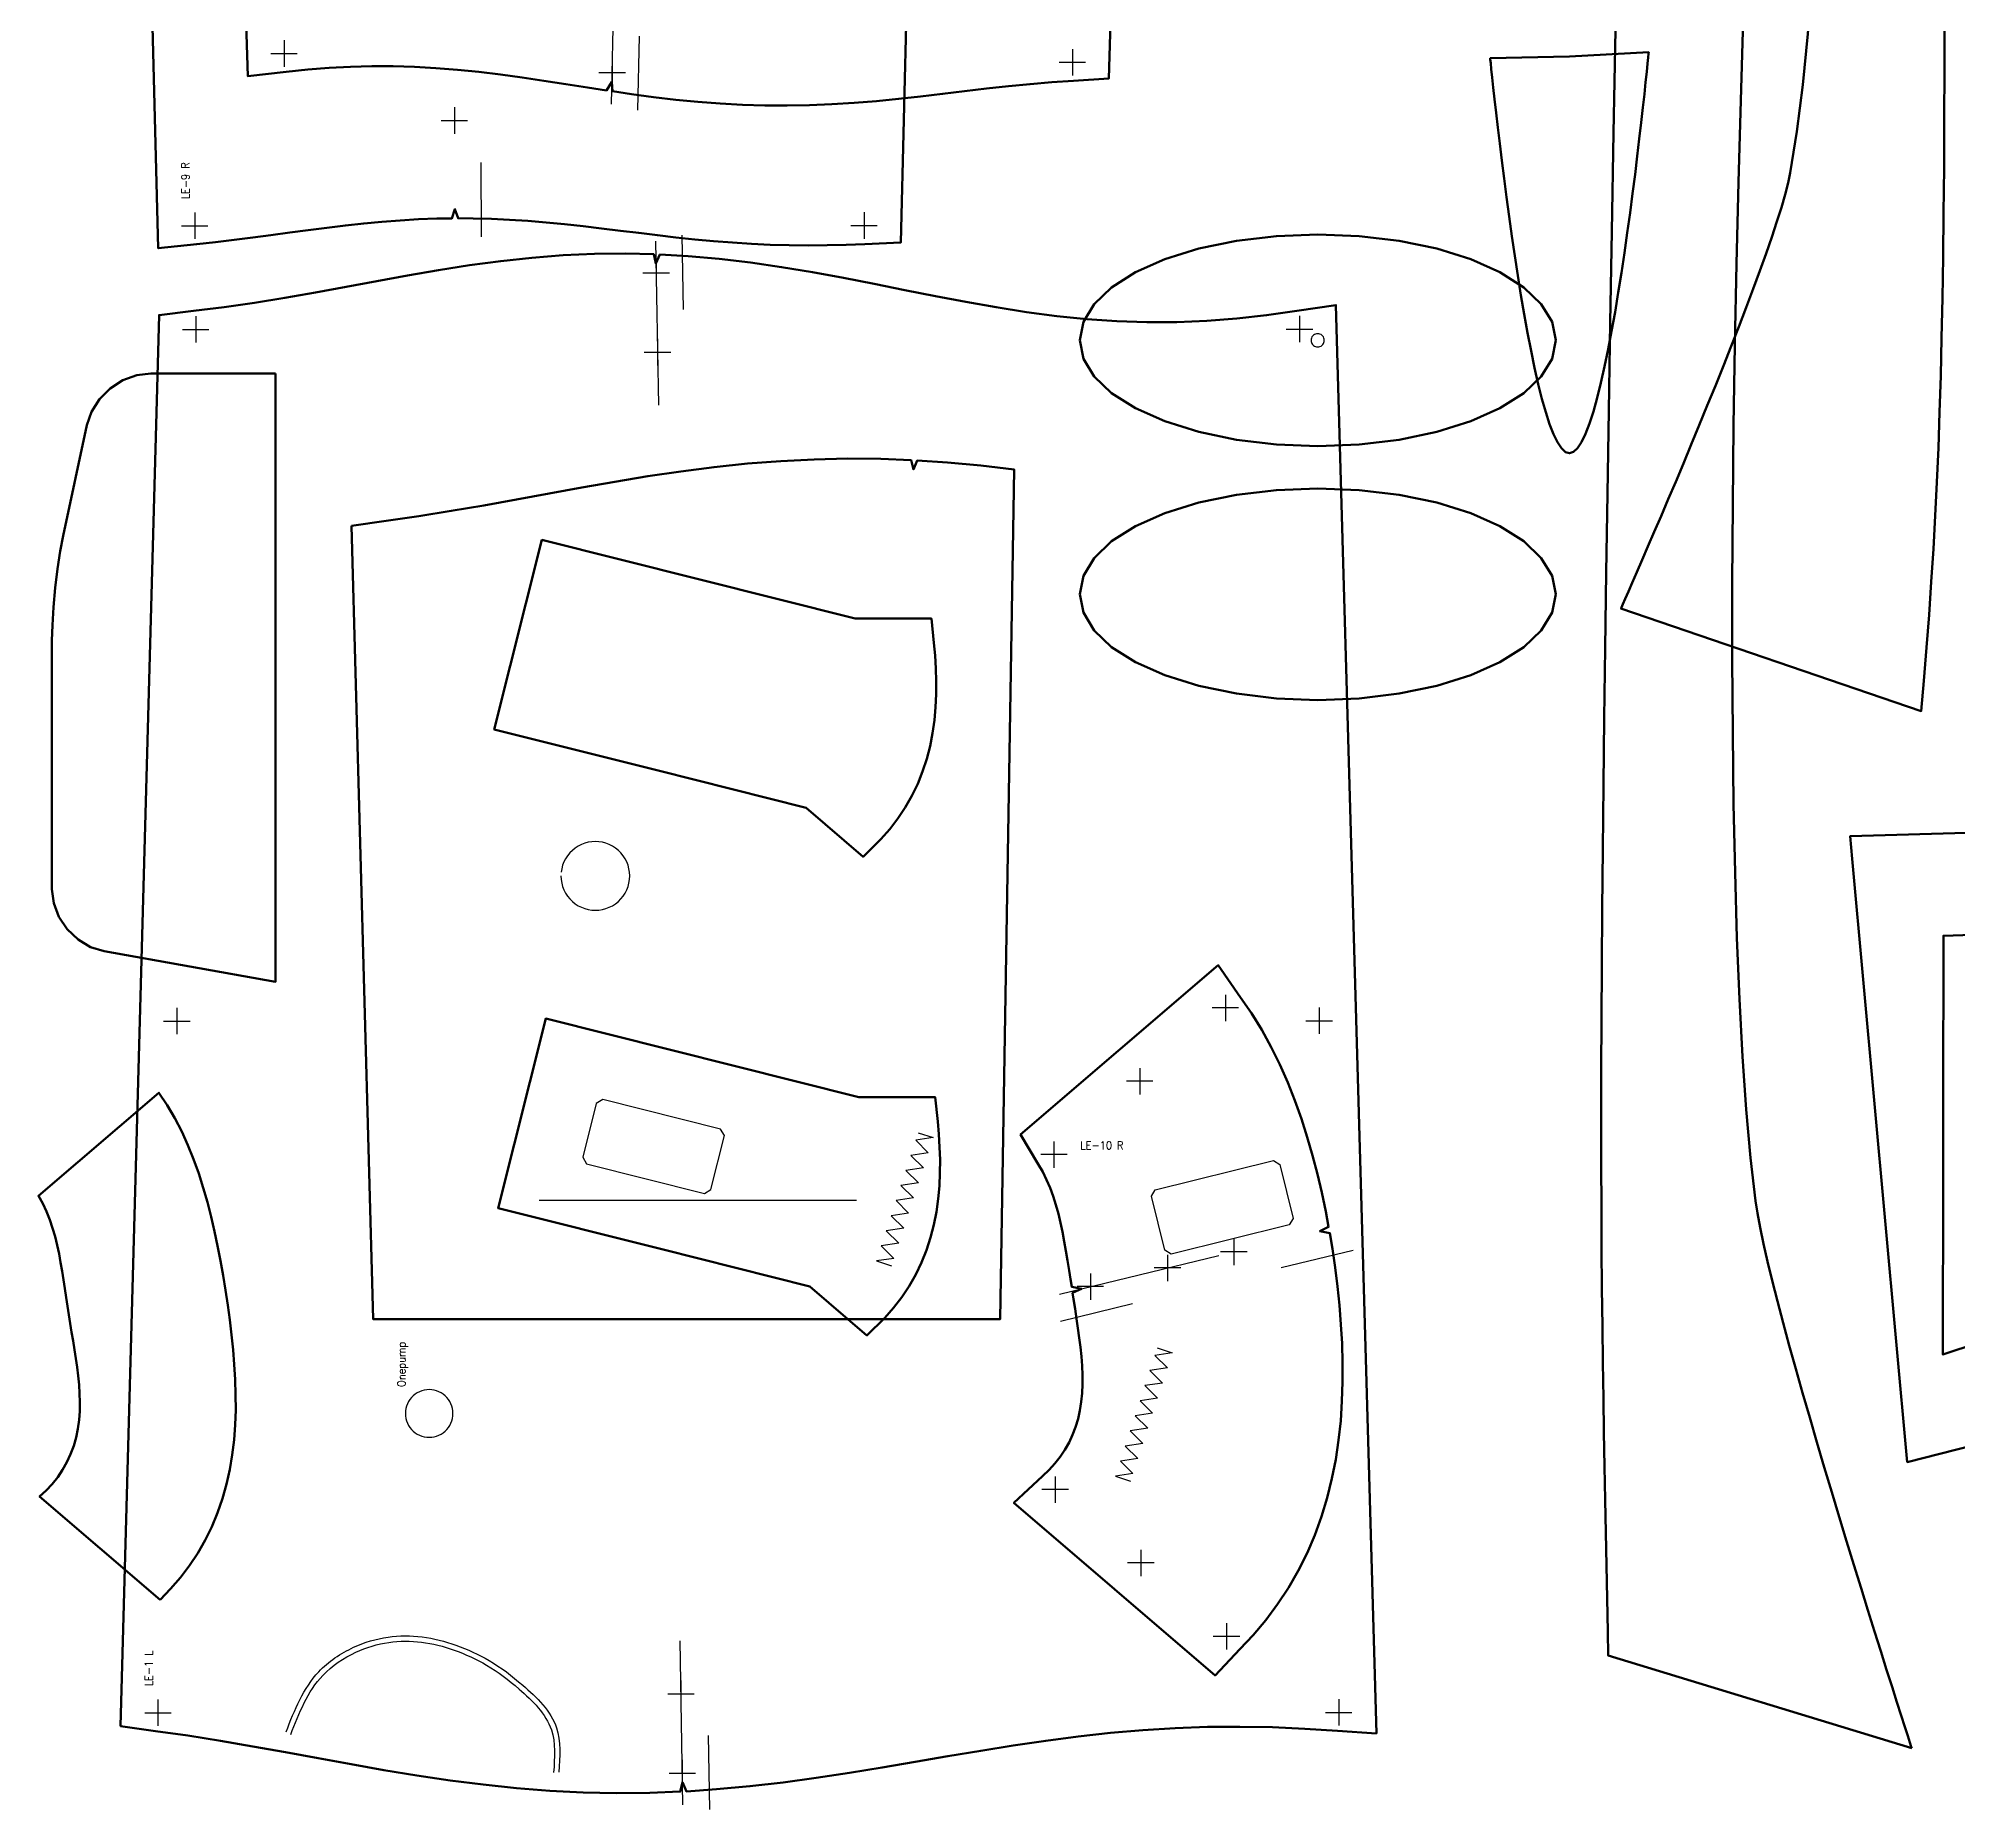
# Model space of a CAD drawing. Header units: millimetres. Extents: x 40 to 1725, y 19 to 1639.
# Drawn here: x 40 to 766, y 22 to 691 of the extents above; entities that cross this region are included whole.
import ezdxf

# ---------------------------------------------------------------- set-up
doc = ezdxf.new("R2010")
doc.units = ezdxf.units.MM
doc.layers.get('0').update_dxf_attribs({"true_color": 0xffffff})
doc.layers.add('CUT', color=6, linetype='Continuous', lineweight=50, true_color=0xff00ff)
doc.layers.add('DRILL', color=2, linetype='Continuous', lineweight=35, true_color=0xffff00)
doc.layers.add('PEN', color=5, linetype='Continuous', true_color=0x0000ff)
doc.layers.add('TEXT', color=3, linetype='Continuous', true_color=0x00ff00)
doc.styles.add('textstyle16', font='standard')
doc.styles.add('textstyle17', font='standard')
doc.styles.add('textstyle25', font='standard')
doc.styles.add('textstyle26', font='standard')
doc.styles.add('textstyle27', font='standard')
doc.styles.add('textstyle60', font='standard')
doc.styles.add('textstyle61', font='standard')

# ---------------------------------------------------------------- blocks, each defined once
blk = doc.blocks.new('dacron UV-LE-6_(13)')
at = {"layer": 'CUT'}
blk.add_lwpolyline([(7, 0.07), (7.08, -8.69), (7.33, -17.4), (7.73, -26.09), (8.28, -34.81), (8.97, -43.52), (9.77, -52.25), (10.68, -60.98), (11.66, -69.77), (12.7, -78.6), (13.75, -87.42), (14.78, -96.23), (15.77, -105.13), (16.69, -114.02), (17.51, -122.95), (18.2, -131.88), (18.66, -139.68), (15.24, -141.27), (18.78, -142.01), (19.1, -149.81), (19.28, -158.79), (19.27, -167.77), (19.06, -176.75), (18.66, -185.71), (18.08, -194.67), (17.33, -203.61), (16.42, -212.53), (15.39, -221.44), (14.25, -230.32), (13.05, -239.14), (11.79, -248), (10.53, -256.82), (9.3, -265.52), (8.1, -274.28), (6.98, -283.03), (5.97, -291.72), (5.07, -300.43), (4.31, -309.11), (3.7, -317.86), (2.74, -331.56), (-322.95, -321.92), (-323.84, -308.56), (-324.39, -300.32), (-325.09, -292.14), (-325.92, -283.91), (-326.83, -275.66), (-327.81, -267.36), (-328.8, -259.03), (-329.77, -250.72), (-330.68, -242.36), (-331.5, -233.97), (-332.2, -225.55), (-332.73, -217.13), (-333.09, -208.69), (-333.26, -200.25), (-333.21, -191.8), (-332.95, -183.36), (-332.49, -174.92), (-331.83, -166.5), (-331, -158.1), (-330, -149.72), (-328.89, -141.37), (-327.84, -134.18), (-324.25, -133.98), (-327.5, -131.87), (-326.41, -124.73), (-325.13, -116.52), (-323.85, -108.2), (-322.63, -100), (-321.51, -91.81), (-320.52, -83.64), (-319.68, -75.51), (-319.03, -67.39), (-318.57, -59.29), (-318.33, -51.21), (-318.32, -43.13), (-318.54, -35.06), (-318.98, -26.98), (-319.64, -18.89), (-320.51, -10.72), (-322.05, 3.76), (6.86, 14.23), (7, 0.07)], dxfattribs=at)
at = {"layer": 'DRILL'}
for p, q in [((-253.98, -209.14), (-263.98, -209.14)), ((-258.98, -204.14), (-258.98, -214.14)), ((-119.76, -210.46), (-129.76, -210.46)), ((-124.76, -205.46), (-124.76, -215.46))]:
    blk.add_line(p, q, dxfattribs=at)
at = {"layer": 'PEN'}
for p, q in [((-156.78, 0.01), (-156.78, -9.99)), ((5, 0), (-5, 0)), ((0, 5), (0, -5)), ((-313.55, -4.98), (-313.55, -14.98)), ((-151.78, -4.99), (-161.78, -4.99)), ((-308.55, -9.98), (-318.55, -9.98)), ((-320.75, -129.06), (-320.75, -139.06)), ((-290.76, -129.7), (-290.76, -139.7)), ((-332.75, -133.8), (-270.76, -135.13)), ((-315.75, -134.06), (-325.75, -134.06)), ((-285.76, -134.7), (-295.76, -134.7)), ((-18.25, -135.55), (-18.25, -145.55)), ((11.74, -136.19), (11.74, -146.19)), ((-334.96, -143.76), (-306.97, -144.36)), ((23.74, -141.45), (-38.25, -140.12)), ((-13.25, -140.55), (-23.25, -140.55)), ((16.74, -141.19), (6.74, -141.19)), ((-2.47, -150.89), (25.52, -151.49)), ((-253.98, -209.14), (-263.98, -209.14)), ((-258.98, -204.14), (-258.98, -214.14)), ((-119.76, -210.46), (-129.76, -210.46)), ((-124.76, -205.46), (-124.76, -215.46)), ((-316.86, -303.1), (-316.86, -313.1)), ((-311.86, -308.1), (-321.86, -308.1)), ((-160.07, -307.74), (-160.07, -317.74)), ((-155.07, -312.74), (-165.07, -312.74)), ((1.72, -317.37), (-8.28, -317.37)), ((-3.28, -312.37), (-3.28, -322.37))]:
    blk.add_line(p, q, dxfattribs=at)
at = {"layer": 'TEXT'}
for s, style, p in [('LE-6 R', 'textstyle27', (-303.55, -7.98)), ('Bridle Segment-6', 'textstyle25', (-255.98, -207.14)), ('Optional Bridle Segment-6', 'textstyle26', (-121.76, -208.46))]:
    blk.add_text(s, height=3, dxfattribs=dict(at, style=style)).set_placement(p)
blk = doc.blocks.new('dacron UV-LE-9_(16)')
at = {"layer": 'CUT'}
blk.add_lwpolyline([(6.97, -0.69), (6.23, -8.12), (5.66, -15.44), (5.28, -22.76), (5.09, -30.02), (5.12, -37.31), (5.36, -44.58), (5.81, -51.85), (6.47, -59.15), (7.3, -66.44), (8.31, -73.77), (9.45, -81.12), (10.7, -88.51), (12.03, -95.97), (13.19, -102.35), (10, -104.63), (13.61, -104.65), (14.74, -110.89), (16.05, -118.43), (17.28, -126.01), (18.38, -133.61), (19.32, -141.24), (20.08, -148.89), (20.63, -156.59), (20.94, -164.27), (21.01, -171.98), (20.84, -179.68), (20.42, -187.38), (19.77, -195.03), (18.9, -202.69), (17.85, -210.33), (16.65, -217.89), (15.32, -225.44), (13.89, -233.03), (12.45, -240.43), (10.97, -247.96), (9.56, -255.29), (8.22, -262.65), (6.96, -270.07), (4.77, -283.02), (-319.99, -275.01), (-320.56, -261.46), (-320.86, -254.36), (-321.05, -247.19), (-321.12, -240.06), (-321.05, -232.86), (-320.84, -225.69), (-320.5, -218.53), (-320.04, -211.42), (-319.47, -204.25), (-318.79, -197.14), (-318.03, -189.99), (-317.22, -183.01), (-316.37, -175.95), (-315.52, -169.01), (-314.65, -161.83), (-313.84, -154.9), (-313.08, -147.9), (-312.4, -140.93), (-311.84, -134.05), (-311.38, -127.1), (-311.06, -120.21), (-310.87, -113.32), (-310.84, -107.59), (-307.34, -106.41), (-310.86, -105.26), (-310.95, -99.55), (-311.21, -92.63), (-311.61, -85.77), (-312.14, -78.84), (-312.79, -71.93), (-313.55, -64.98), (-314.38, -58.02), (-315.28, -50.98), (-316.21, -44.02), (-317.18, -36.83), (-318.09, -29.99), (-318.99, -22.93), (-319.83, -15.81), (-320.58, -8.76), (-322.14, 5.77), (8.45, 14.22), (6.97, -0.69)], dxfattribs=at)
at = {"layer": 'PEN'}
for p, q in [((-156.81, 0.99), (-156.81, -9.01)), ((5, 0), (-5, 0)), ((0, 5), (0, -5)), ((-313.62, -3.01), (-313.62, -13.01)), ((-151.81, -4.01), (-161.81, -4.01)), ((-308.62, -8.01), (-318.62, -8.01)), ((-273.84, -101.22), (-273.84, -111.22)), ((-23.5, -99.82), (-23.5, -109.82)), ((6.5, -99.65), (6.5, -109.65)), ((-268.84, -106.22), (-278.84, -106.22)), ((18.49, -104.58), (-43.5, -104.93)), ((-18.5, -104.82), (-28.5, -104.82)), ((11.5, -104.65), (1.49, -104.65)), ((-7.45, -114.73), (20.55, -114.57)), ((-317.78, -116.47), (-289.78, -116.31)), ((-308.57, -261.17), (-318.57, -261.17)), ((-313.57, -256.17), (-313.57, -266.17)), ((-156.75, -260.03), (-156.75, -270.03)), ((-151.75, -265.03), (-161.75, -265.03)), ((0.06, -263.9), (0.06, -273.9)), ((5.06, -268.9), (-4.94, -268.9))]:
    blk.add_line(p, q, dxfattribs=at)
at = {"layer": 'TEXT', "style": 'textstyle61'}
blk.add_text('LE-9 R', height=3, dxfattribs=at).set_placement((-303.62, -6.01))
blk = doc.blocks.new('dacron UV-LE-10_(17)')
at = {"layer": 'CUT'}
blk.add_lwpolyline([(5.76, 3.98), (9.88, -1.98), (13.77, -8.29), (17.35, -14.78), (20.62, -21.4), (23.61, -28.14), (26.31, -34.97), (28.77, -41.87), (30.99, -48.81), (33, -55.77), (34.82, -62.8), (36.46, -69.81), (37.95, -76.89), (39.06, -82.78), (35.78, -84.33), (39.46, -85.08), (40.46, -91.02), (41.49, -98.11), (42.39, -105.26), (43.13, -112.4), (43.71, -119.61), (44.12, -126.84), (44.34, -134.09), (44.34, -141.39), (44.11, -148.7), (43.62, -156.03), (42.84, -163.35), (41.75, -170.67), (40.32, -177.93), (38.54, -185.14), (36.38, -192.25), (33.84, -199.24), (30.9, -206.09), (27.57, -212.75), (23.84, -219.21), (19.75, -225.43), (15.28, -231.41), (10.48, -237.1), (5.51, -242.37), (-3.88, -252.32), (-79.96, -187.14), (-69.15, -176.97), (-66.62, -174.59), (-64.45, -172.23), (-62.48, -169.73), (-60.7, -167.08), (-59.13, -164.31), (-57.78, -161.41), (-56.64, -158.42), (-55.72, -155.32), (-55, -152.14), (-54.49, -148.89), (-54.17, -145.57), (-54.02, -142.2), (-54.03, -138.78), (-54.18, -135.3), (-54.44, -131.8), (-54.8, -128.27), (-55.24, -124.68), (-55.74, -121.03), (-56.26, -117.48), (-56.82, -113.79), (-57.38, -110.13), (-57.76, -107.7), (-54.45, -106.18), (-58.12, -105.4), (-58.58, -102.5), (-59.1, -99.18), (-59.7, -95.43), (-60.3, -91.8), (-60.93, -88.23), (-61.61, -84.68), (-62.34, -81.21), (-63.17, -77.78), (-64.08, -74.43), (-65.12, -71.17), (-66.29, -68), (-67.61, -64.95), (-69.09, -62), (-70.86, -58.98), (-77.43, -47.8), (-2.66, 16.15), (5.76, 3.98)], dxfattribs=at)
at = {"layer": 'PEN'}
for p, q in [((5, 0), (-5, 0)), ((0, 5), (0, -5)), ((-27.41, -27.72), (-37.41, -27.72)), ((-32.41, -22.72), (-32.41, -32.72)), ((-64.82, -50.44), (-64.82, -60.44)), ((-59.82, -55.44), (-69.82, -55.44)), ((-62.71, -108.18), (-2.45, -93.59)), ((-21.89, -93.29), (-21.89, -103.29)), ((8.22, -92.21), (-1.78, -92.21)), ((3.22, -87.21), (3.22, -97.21)), ((21.13, -98.17), (48.34, -91.58)), ((-51.05, -100.35), (-51.05, -110.35)), ((-16.89, -98.29), (-26.89, -98.29)), ((-46.05, -105.35), (-56.05, -105.35)), ((-62.3, -118.37), (-35.08, -111.78)), ((-64.36, -177.07), (-64.36, -187.07)), ((-59.36, -182.07), (-69.36, -182.07)), ((-26.97, -209.82), (-36.97, -209.82)), ((-31.97, -204.82), (-31.97, -214.82)), ((5.42, -237.57), (-4.58, -237.57)), ((0.42, -232.57), (0.42, -242.57))]:
    blk.add_line(p, q, dxfattribs=at)
blk.add_lwpolyline([(18.16, -57.69), (20.58, -59.15), (25.63, -79.53), (24.17, -81.96), (-20.48, -93.02), (-22.9, -91.56), (-27.95, -71.18), (-26.49, -68.76)], close=True, dxfattribs=at)
blk.add_lwpolyline([(-25.77, -128.52), (-20.07, -130.37), (-26.7, -131.37), (-21.93, -136.08), (-28.56, -137.07), (-23.79, -141.78), (-30.42, -142.78), (-25.65, -147.49), (-32.28, -148.48), (-27.51, -153.19), (-34.14, -154.19), (-29.37, -158.9), (-36, -159.89), (-31.22, -164.6), (-37.86, -165.6), (-33.08, -170.31), (-39.72, -171.3), (-34.94, -176.01), (-41.58, -177.01), (-35.87, -178.86)], dxfattribs=at)
at = {"layer": 'TEXT', "style": 'textstyle60'}
blk.add_text('LE-10 R', height=3, dxfattribs=at).set_placement((-54.82, -53.44))
blk = doc.blocks.new('dacron UV-SAIL-6.sl_patch_(28)')
at = {"layer": 'CUT'}
blk.add_lwpolyline([(0, 0), (0.04, -8.14), (0.32, -65.65), (0.35, -70.4), (-297.03, -168.57), (-297.01, -156.75), (-296.96, -112.46), (-296.91, -66.23), (-296.86, -18.02), (-296.85, -10.18), (0, 0)], dxfattribs=at)
blk = doc.blocks.new('dacron UV-SAIL-7.sl_patch_2_(32)')
at = {"layer": 'CUT'}
blk.add_lwpolyline([(0, 0), (0.02, -8.12), (0.13, -56.33), (0.24, -102.56), (0.35, -146.85), (0.38, -158.4), (-348.04, -247.18), (-368.87, -19.17), (-369.66, -10.56), (0, 0)], dxfattribs=at)
blk = doc.blocks.new('dacron UV-LE-1.left_(34)')
at = {"layer": 'CUT'}
blk.add_lwpolyline([(-6.93, 0.99), (-8.69, -11.33), (-10.64, -23.61), (-12.76, -35.91), (-14.98, -48.25), (-17.25, -60.62), (-19.51, -73.02), (-21.69, -85.47), (-23.74, -97.95), (-25.59, -110.47), (-27.2, -123.01), (-28.52, -135.59), (-29.51, -148.19), (-30.15, -160.81), (-30.41, -173.43), (-30.3, -186.06), (-29.86, -197.52), (-26.32, -198.38), (-29.74, -199.85), (-28.97, -211.3), (-27.8, -223.89), (-26.34, -236.45), (-24.63, -248.99), (-22.73, -261.5), (-20.7, -273.96), (-18.59, -286.4), (-16.46, -298.79), (-14.39, -311.16), (-12.42, -323.48), (-10.61, -335.78), (-9.01, -348.05), (-7.66, -360.3), (-6.59, -372.54), (-5.84, -384.76), (-5.4, -396.99), (-5.3, -409.22), (-5.52, -421.47), (-6.05, -433.74), (-6.86, -446.11), (-7.83, -460.8), (532.18, -445.49), (530.01, -430.73), (528.33, -419.3), (527.04, -407.98), (526.16, -396.67), (525.7, -385.36), (525.66, -374.04), (526.05, -362.7), (526.84, -351.34), (528.01, -339.95), (529.51, -328.53), (531.3, -317.07), (533.33, -305.58), (535.52, -294.04), (537.81, -282.48), (540.12, -270.87), (542.39, -259.22), (544.54, -247.54), (546.5, -235.83), (548.21, -224.08), (549.62, -212.31), (550.68, -200.51), (551.29, -189.87), (547.86, -188.36), (551.39, -187.53), (551.63, -176.88), (551.5, -165.06), (550.96, -153.24), (550.04, -141.43), (548.77, -129.64), (547.2, -117.87), (545.38, -106.14), (543.36, -94.43), (541.23, -82.76), (539.06, -71.12), (536.91, -59.53), (534.85, -47.97), (532.96, -36.46), (531.31, -24.98), (529.93, -13.44), (528.37, -0.41), (-5.06, 14.14), (-6.93, 0.99)], dxfattribs=at)
at = {"layer": 'PEN'}
for p, q in [((5, 0), (-5, 0)), ((0, 5), (0, -5)), ((266.49, -7.14), (256.49, -7.14)), ((261.49, -2.14), (261.49, -12.14)), ((527.98, -14.27), (517.98, -14.27)), ((522.98, -9.27), (522.98, -19.27)), ((556.36, -188.21), (494.37, -189.29)), ((514.37, -183.94), (514.37, -193.94)), ((549.36, -188.42), (539.36, -188.42)), ((544.36, -183.42), (544.36, -193.42)), ((-22.82, -193.32), (-22.82, -203.32)), ((7.17, -192.79), (7.17, -202.79)), ((519.37, -188.94), (509.37, -188.94)), ((-34.82, -198.53), (27.17, -197.44)), ((-17.82, -198.32), (-27.82, -198.32)), ((12.17, -197.79), (2.17, -197.79)), ((558.54, -198.17), (530.54, -198.66)), ((-8.65, -208.07), (-36.65, -208.56)), ((523.08, -426.74), (523.08, -436.74)), ((261.6, -434.16), (261.6, -444.16)), ((528.08, -431.74), (518.08, -431.74)), ((0.12, -441.57), (0.12, -451.57)), ((266.6, -439.16), (256.6, -439.16)), ((5.12, -446.57), (-4.88, -446.57))]:
    blk.add_line(p, q, dxfattribs=at)
blk.add_lwpolyline([(113.13, -93.58), (112.19, -93.62), (111.26, -93.77), (110.35, -94.02), (109.47, -94.35), (108.63, -94.78), (107.84, -95.29), (107.11, -95.89), (106.44, -96.55), (105.85, -97.29), (105.34, -98.08), (104.91, -98.92), (104.57, -99.79), (104.33, -100.7), (104.18, -101.63), (104.13, -102.58), (104.18, -103.52), (104.33, -104.45), (104.57, -105.36), (104.91, -106.24), (105.34, -107.08), (105.85, -107.87), (106.44, -108.6), (107.11, -109.26), (107.84, -109.86), (108.63, -110.37), (109.47, -110.8), (110.35, -111.14), (111.26, -111.38), (112.19, -111.53), (113.13, -111.58), (114.07, -111.53), (115, -111.38), (115.91, -111.14), (116.79, -110.8), (117.63, -110.37), (118.42, -109.86), (119.15, -109.26), (119.82, -108.6), (120.41, -107.87), (120.92, -107.08), (121.35, -106.24), (121.69, -105.36), (121.93, -104.45), (122.08, -103.52), (122.13, -102.58), (122.08, -101.63), (121.93, -100.7), (121.69, -99.79), (121.35, -98.92), (120.92, -98.08), (120.41, -97.29), (119.82, -96.55), (119.15, -95.89), (118.42, -95.29), (117.63, -94.78), (116.79, -94.35), (115.91, -94.02), (115, -93.77), (114.07, -93.62)], close=True, dxfattribs=at)
for points, knots in [([(-8.22, -50.21), (-0.11, -53.4), (12.89, -58.52), (23.22, -73.93), (27.17, -87.01), (27.19, -99.87), (23.91, -112.37), (18.14, -125.1), (8.41, -137.72), (-4.57, -150.93), (-16.99, -150.04), (-22.58, -149.64)], [0, 0, 0, 0, 25.41954, 40.724049, 53.689875, 66.0483, 78.726292, 92.2587, 107.495311, 127.183308, 143.309564, 143.309564, 143.309564, 143.309564]), ([(-7.27, -48.45), (0.99, -51.71), (14.38, -57.01), (25.05, -72.98), (29.19, -86.68), (29.21, -100.08), (25.82, -113.02), (19.87, -126.15), (9.78, -139.23), (-3.71, -152.98), (-16.66, -152.05), (-22.47, -151.64)], [0, 0, 0, 0, 25.890205, 41.989188, 55.563973, 68.455314, 81.573414, 95.501645, 111.208559, 131.801421, 148.565634, 148.565634, 148.565634, 148.565634])]:
    blk.add_open_spline(points, degree=3, knots=knots, dxfattribs=at)
at = {"layer": 'TEXT'}
for s, style, p in [('LE-1 L', 'textstyle17', (10, 2)), ('Onepump', 'textstyle16', (123.13, -93.58))]:
    blk.add_text(s, height=3, dxfattribs=dict(at, style=style)).set_placement(p)
blk = doc.blocks.new('dacron UV-LE-1.center_patch_(36)')
at = {"layer": 'CUT'}
blk.add_lwpolyline([(0, 0), (1.87, -13.16), (3.63, -25.48), (5.58, -37.75), (7.7, -50.05), (9.92, -62.39), (12.19, -74.77), (14.45, -87.17), (16.63, -99.61), (18.68, -112.09), (20.54, -124.61), (22.15, -137.16), (23.47, -149.73), (24.46, -162.33), (25.09, -174.95), (25.36, -187.58), (25.24, -200.21), (24.8, -211.66), (21.27, -212.52), (24.68, -213.99), (23.91, -225.44), (22.74, -238.03), (21.28, -250.6), (-299.95, -245.36), (-299.95, -8.19), (0, 0)], dxfattribs=at)
at = {"layer": 'PEN'}
for points in [[(-254.96, -70.96), (-254.96, -190.96)], [(-132.39, -79.22), (-133.75, -79.29), (-135.09, -79.5), (-136.4, -79.85), (-137.67, -80.34), (-138.89, -80.96), (-140.03, -81.7), (-141.09, -82.56), (-142.05, -83.52), (-142.9, -84.58), (-143.65, -85.72), (-144.26, -86.93), (-144.75, -88.2), (-145.1, -89.51), (-145.32, -90.86), (-145.39, -92.22), (-145.32, -93.58), (-145.1, -94.92), (-144.75, -96.23), (-144.26, -97.51), (-143.65, -98.72), (-142.9, -99.86), (-142.05, -100.92), (-141.09, -101.88), (-140.03, -102.73), (-138.89, -103.48), (-137.67, -104.09), (-136.4, -104.58), (-135.09, -104.93), (-133.75, -105.15), (-132.39, -105.22), (-131.03, -105.15), (-129.68, -104.93), (-128.37, -104.58), (-127.1, -104.09), (-125.89, -103.48), (-124.75, -102.73), (-123.69, -101.88), (-122.73, -100.92), (-121.87, -99.86), (-121.13, -98.72), (-120.51, -97.51), (-120.02, -96.23), (-119.67, -94.92), (-119.46, -93.58), (-119.39, -92.22), (-119.46, -90.86), (-119.67, -89.51), (-120.02, -88.2), (-120.51, -86.93), (-121.13, -85.72), (-121.87, -84.58), (-122.73, -83.52), (-123.69, -82.56), (-124.75, -81.7), (-125.89, -80.96), (-127.1, -80.34), (-128.37, -79.85), (-129.68, -79.5), (-131.03, -79.29)]]:
    blk.add_lwpolyline(points, dxfattribs=at)
blk = doc.blocks.new('dacron UV-LE-7.bap_reinf_opt_(0)_(53)')
at = {"layer": 'CUT'}
for points in [[(0, 0), (-15.63, -0.61), (-30.78, -2.41), (-45, -5.36), (-57.85, -9.36), (-68.94, -14.29), (-77.94, -20), (-84.57, -26.32), (-88.63, -33.05), (-90, -40), (-88.63, -46.95), (-84.57, -53.68), (-77.94, -60), (-68.94, -65.71), (-57.85, -70.64), (-45, -74.64), (-30.78, -77.59), (-15.63, -79.39), (0, -80), (15.63, -79.39), (30.78, -77.59), (45, -74.64), (57.85, -70.64), (68.94, -65.71), (77.94, -60), (84.57, -53.68), (88.63, -46.95), (90, -40), (88.63, -33.05), (84.57, -26.32), (77.94, -20), (68.94, -14.29), (57.85, -9.36), (45, -5.36), (30.78, -2.41), (15.63, -0.61)], [(0, -96), (-15.63, -96.61), (-30.78, -98.41), (-45, -101.36), (-57.85, -105.36), (-68.94, -110.29), (-77.94, -116), (-84.57, -122.32), (-88.63, -129.05), (-90, -136), (-88.63, -142.95), (-84.57, -149.68), (-77.94, -156), (-68.94, -161.71), (-57.85, -166.64), (-45, -170.64), (-30.78, -173.59), (-15.63, -175.39), (0, -176), (15.63, -175.39), (30.78, -173.59), (45, -170.64), (57.85, -166.64), (68.94, -161.71), (77.94, -156), (84.57, -149.68), (88.63, -142.95), (90, -136), (88.63, -129.05), (84.57, -122.32), (77.94, -116), (68.94, -110.29), (57.85, -105.36), (45, -101.36), (30.78, -98.41), (15.63, -96.61)]]:
    blk.add_lwpolyline(points, close=True, dxfattribs=at)
at = {"layer": 'PEN'}
blk.add_lwpolyline([(0, -37.5), (-0.43, -37.54), (-0.85, -37.65), (-1.25, -37.83), (-1.61, -38.08), (-1.92, -38.39), (-2.17, -38.75), (-2.35, -39.14), (-2.46, -39.57), (-2.5, -40), (-2.46, -40.43), (-2.35, -40.85), (-2.17, -41.25), (-1.92, -41.61), (-1.61, -41.92), (-1.25, -42.17), (-0.85, -42.35), (-0.43, -42.46), (0, -42.5), (0.43, -42.46), (0.85, -42.35), (1.25, -42.17), (1.61, -41.92), (1.91, -41.61), (2.16, -41.25), (2.35, -40.85), (2.46, -40.43), (2.5, -40), (2.46, -39.57), (2.35, -39.14), (2.16, -38.75), (1.91, -38.39), (1.61, -38.08), (1.25, -37.83), (0.85, -37.65), (0.43, -37.54)], close=True, dxfattribs=at)
blk = doc.blocks.new('ripstop UV-SAIL-4.patch.strut.outside_(21)')
at = {"layer": 'CUT'}
blk.add_lwpolyline([(0, 0), (-0.17, 0.54), (-0.68, 2.1), (-1.5, 4.64), (-2.61, 8.08), (-3.99, 12.36), (-5.61, 17.42), (-7.45, 23.19), (-9.49, 29.61), (-11.7, 36.62), (-14.07, 44.16), (-16.57, 52.15), (-19.18, 60.54), (-21.88, 69.26), (-24.64, 78.25), (-27.44, 87.44), (-30.26, 96.78), (-33.07, 106.2), (-35.86, 115.63), (-38.6, 125.01), (-41.27, 134.29), (-43.85, 143.38), (-46.3, 152.24), (-48.62, 160.8), (-50.78, 168.99), (-52.75, 176.75), (-54.52, 184.01), (-56.06, 190.72), (-57.35, 196.82), (-58.36, 202.22), (-59.07, 206.88), (-60.95, 223.18), (-62.59, 241.42), (-63.98, 261.46), (-65.14, 283.16), (-66.09, 306.39), (-66.82, 330.99), (-67.36, 356.85), (-67.7, 383.82), (-67.86, 411.75), (-67.85, 440.52), (-67.68, 469.98), (-67.35, 499.99), (-66.88, 530.43), (-66.27, 561.14), (-65.54, 591.99), (-64.69, 622.84), (-63.74, 653.56), (-62.69, 684), (-61.55, 714.03), (-60.33, 743.51), (-59.04, 772.3), (-57.7, 800.26), (-56.3, 827.26), (-54.87, 853.15), (-53.4, 877.8), (-51.91, 901.06), (-50.41, 922.81), (-48.91, 942.9), (-47.41, 961.19), (-45.93, 977.55), (-45.32, 983.18), (-44.5, 989.74), (-43.48, 997.15), (-42.28, 1005.33), (-40.91, 1014.21), (-39.39, 1023.7), (-37.74, 1033.73), (-35.98, 1044.22), (-34.11, 1055.09), (-32.16, 1066.26), (-30.15, 1077.65), (-28.08, 1089.19), (-25.98, 1100.79), (-23.87, 1112.37), (-21.75, 1123.87), (-19.65, 1135.19), (-17.59, 1146.26), (-15.57, 1157.01), (-13.62, 1167.34), (-11.75, 1177.19), (-9.98, 1186.48), (-8.33, 1195.12), (-6.81, 1203.04), (-5.44, 1210.16), (-4.23, 1216.4), (-3.21, 1221.69), (-2.38, 1225.93), (-1.77, 1229.06), (-1.39, 1231), (-1.27, 1231.66), (-1.27, 1231.66), (-101.21, 1228.24), (-101.21, 1228.24), (-101.35, 1220.47), (-102.55, 1156.43), (-103.71, 1094.97), (-104.82, 1035.95), (-105.89, 979.71), (-106.91, 925.58), (-107.89, 874.11), (-108.82, 824.82), (-109.71, 777.76), (-110.55, 732.93), (-111.34, 690.16), (-112.08, 649.47), (-112.78, 610.74), (-113.43, 573.4), (-114.02, 538.94), (-114.57, 505.75), (-115.08, 474.25), (-115.53, 444.4), (-115.93, 415.89), (-116.29, 389.35), (-116.59, 364.01), (-116.85, 339.87), (-117.06, 317.35), (-117.22, 295.9), (-117.34, 275.6), (-117.41, 256.37), (-117.44, 238.16), (-117.42, 220.87), (-117.37, 204.43), (-117.28, 188.77), (-117.15, 173.9), (-117, 159.45), (-116.82, 145.74), (-116.61, 132.24), (-116.4, 119.4), (-116.16, 106.47), (-115.92, 93.92), (-115.68, 81.56), (-115.43, 69.05), (-115.19, 56.57), (-114.95, 44.04), (-114.79, 34.99), (-114.79, 34.99), (0, 0)], dxfattribs=at)
blk = doc.blocks.new('ripstop UV-SAIL-5.patch.strut.center_(26)')
at = {"layer": 'CUT'}
blk.add_lwpolyline([(0, 0), (0.12, -0.63), (0.48, -2.49), (1.07, -5.48), (1.85, -9.55), (2.83, -14.61), (3.98, -20.58), (5.29, -27.4), (6.74, -34.98), (8.31, -43.25), (10, -52.14), (11.78, -61.57), (13.63, -71.47), (15.55, -81.76), (17.52, -92.36), (19.52, -103.2), (21.53, -114.2), (23.54, -125.29), (25.54, -136.4), (27.5, -147.44), (29.42, -158.35), (31.27, -169.04), (33.04, -179.45), (34.71, -189.49), (36.27, -199.09), (37.71, -208.18), (39, -216.68), (40.13, -224.52), (41.08, -231.61), (41.85, -237.89), (42.41, -243.28), (43.78, -259.13), (45.19, -276.85), (46.63, -296.32), (48.07, -317.4), (49.51, -339.95), (50.93, -363.85), (52.33, -388.95), (53.68, -415.12), (54.99, -442.23), (56.24, -470.14), (57.41, -498.71), (58.49, -527.82), (59.47, -557.33), (60.35, -587.1), (61.1, -617), (61.72, -646.89), (62.19, -676.65), (62.5, -706.12), (62.64, -735.19), (62.6, -763.71), (62.37, -791.56), (61.92, -818.59), (61.26, -844.67), (60.37, -869.67), (59.24, -893.44), (57.85, -915.87), (56.2, -936.81), (54.27, -956.13), (52.04, -973.69), (49.52, -989.36), (48.72, -993.15), (47.6, -997.52), (46.18, -1002.42), (44.5, -1007.81), (42.57, -1013.64), (40.42, -1019.84), (38.08, -1026.39), (35.56, -1033.21), (32.89, -1040.28), (30.1, -1047.52), (27.21, -1054.9), (24.24, -1062.37), (21.22, -1069.86), (18.17, -1077.35), (15.12, -1084.76), (12.1, -1092.06), (9.11, -1099.2), (6.2, -1106.12), (3.38, -1112.77), (0.68, -1119.11), (-1.88, -1125.08), (-4.27, -1130.63), (-6.47, -1135.72), (-8.46, -1140.29), (-10.21, -1144.3), (-11.69, -1147.69), (-12.89, -1150.41), (-13.77, -1152.42), (-14.32, -1153.66), (-14.51, -1154.09), (-14.51, -1154.09), (99.06, -1192.84), (99.06, -1192.84), (100.01, -1181.44), (101.06, -1168.86), (102.02, -1156.43), (102.89, -1143.99), (103.68, -1131.56), (104.38, -1119.01), (105, -1106.26), (105.55, -1093.28), (106.03, -1079.86), (106.45, -1066.04), (106.8, -1051.71), (107.1, -1036.77), (107.35, -1021.09), (107.54, -1004.64), (107.69, -987.42), (107.79, -969.2), (107.85, -949.98), (107.87, -929.67), (107.86, -908.22), (107.81, -885.54), (107.72, -861.57), (107.6, -836.23), (107.44, -809.45), (107.26, -781.17), (107.04, -751.32), (106.8, -719.83), (106.52, -686.62), (106.22, -651.64), (105.89, -614.83), (105.54, -576.09), (105.15, -535.39), (104.77, -495.34), (104.32, -447.79), (103.86, -400.71), (103.38, -351.5), (102.88, -299.91), (102.35, -245.85), (101.8, -189.53), (101.23, -130.58), (100.68, -73.15), (100.03, -4.99), (99.95, 3.11), (0, 0), (99.95, 3.11)], dxfattribs=at)
blk = doc.blocks.new('ripstop UV-LE-10.tab_inside_(30)')
at = {"layer": 'CUT'}
blk.add_lwpolyline([(0, 0), (-61.95, 15.55), (-43.96, 87.24), (74.5, 57.5), (103.39, 57.5), (104.34, 48.3), (104.75, 43.51), (105.03, 38.67), (105.18, 33.81), (105.16, 28.93), (104.95, 24.02), (104.51, 19.09), (103.82, 14.17), (102.86, 9.29), (101.6, 4.44), (100.04, -0.33), (98.17, -5), (95.98, -9.54), (93.48, -13.92), (90.69, -18.11), (87.61, -22.11), (84.28, -25.88), (77.55, -32.54), (55.96, -14.05), (0, 0)], close=True, dxfattribs=at)
blk = doc.blocks.new('cordura UV-SAIL-5.te_seam_patch_(5)')
at = {"layer": 'CUT'}
blk.add_lwpolyline([(0, 0), (-29.99, -0.65), (-29.94, -1.13), (-29.8, -2.55), (-29.56, -4.83), (-29.24, -7.9), (-28.83, -11.71), (-28.34, -16.18), (-27.76, -21.25), (-27.12, -26.85), (-26.39, -32.91), (-25.6, -39.37), (-24.74, -46.17), (-23.82, -53.23), (-22.84, -60.48), (-21.8, -67.87), (-20.71, -75.33), (-19.57, -82.79), (-18.37, -90.18), (-17.14, -97.44), (-15.86, -104.5), (-14.55, -111.29), (-13.2, -117.75), (-11.81, -123.81), (-10.4, -129.41), (-8.97, -134.48), (-7.51, -138.94), (-6.03, -142.75), (-4.54, -145.82), (-3.04, -148.1), (-1.52, -149.52), (0, -150), (1.54, -149.5), (3.07, -148.06), (4.59, -145.75), (6.1, -142.63), (7.58, -138.76), (9.05, -134.23), (10.49, -129.08), (11.9, -123.4), (13.29, -117.25), (14.63, -110.69), (15.95, -103.79), (17.22, -96.63), (18.45, -89.27), (19.64, -81.77), (20.77, -74.2), (21.86, -66.63), (22.89, -59.13), (23.86, -51.76), (24.78, -44.6), (25.62, -37.71), (26.41, -31.15), (27.12, -25), (27.76, -19.32), (28.33, -14.18), (28.81, -9.64), (29.22, -5.78), (29.54, -2.66), (29.77, -0.34), (29.91, 1.09), (29.96, 1.59), (0, 0)], close=True, dxfattribs=at)
blk = doc.blocks.new('cordura UV-LE-10-Tip-Patch_(20)')
at = {"layer": 'CUT'}
blk.add_lwpolyline([(0, 0), (3.96, 4.06), (7.66, 8.36), (11.08, 12.88), (14.21, 17.6), (17.03, 22.52), (19.53, 27.61), (21.71, 32.84), (23.57, 38.2), (25.11, 43.67), (26.34, 49.21), (27.29, 54.82), (27.96, 60.46), (28.38, 66.14), (28.58, 71.82), (28.57, 77.51), (28.39, 83.19), (28.05, 88.86), (27.59, 94.52), (27.01, 100.16), (26.34, 105.78), (25.58, 111.39), (24.74, 116.99), (23.83, 122.58), (22.84, 128.15), (21.76, 133.72), (20.59, 139.26), (19.31, 144.79), (17.89, 150.29), (16.33, 155.76), (14.6, 161.18), (12.68, 166.53), (10.54, 171.8), (8.18, 176.98), (5.57, 182.02), (2.7, 186.93), (-0.44, 191.66), (-46.03, 152.66), (-44.4, 149.76), (-42.96, 146.74), (-41.71, 143.65), (-40.64, 140.49), (-39.71, 137.28), (-38.91, 134.04), (-38.22, 130.78), (-37.61, 127.5), (-37.05, 124.21), (-36.53, 120.91), (-36.04, 117.61), (-35.54, 114.3), (-35.04, 111), (-34.54, 107.7), (-34.01, 104.4), (-33.48, 101.11), (-32.94, 97.81), (-32.41, 94.52), (-31.9, 91.22), (-31.42, 87.91), (-31.01, 84.6), (-30.67, 81.28), (-30.44, 77.95), (-30.35, 74.62), (-30.41, 71.28), (-30.65, 67.95), (-31.1, 64.65), (-31.77, 61.38), (-32.68, 58.17), (-33.83, 55.03), (-35.22, 52), (-36.86, 49.09), (-38.73, 46.33), (-40.81, 43.72), (-43.1, 41.29), (-45.56, 39.04)], close=True, dxfattribs=at)
blk = doc.blocks.new('cordura UV-LE-10.tip_line_patch_(22)')
at = {"layer": 'CUT'}
blk.add_lwpolyline([(0, 0), (0, -230), (-64.87, -218.49), (-69.97, -216.91), (-74.71, -214.07), (-78.79, -210.17), (-81.92, -205.47), (-83.89, -200.3), (-84.56, -195), (-84.56, -101), (-84.42, -95.16), (-84, -88.38), (-83.33, -81.13), (-82.46, -73.9), (-81.45, -67.19), (-80.36, -61.45), (-71.35, -19.55), (-69.59, -14.49), (-66.57, -9.78), (-62.53, -5.73), (-57.71, -2.62), (-52.47, -0.67), (-47.15, 0)], close=True, dxfattribs=at)
blk = doc.blocks.new('cordura UV-LE-10.tab_(24)')
at = {"layer": 'CUT'}
blk.add_lwpolyline([(0, 0), (-61.95, 15.55), (-43.96, 87.24), (74.5, 57.5), (103.39, 57.5), (104.34, 48.3), (104.75, 43.51), (105.03, 38.67), (105.18, 33.81), (105.16, 28.93), (104.95, 24.02), (104.51, 19.09), (103.82, 14.17), (102.86, 9.29), (101.6, 4.44), (100.04, -0.33), (98.17, -5), (95.98, -9.54), (93.48, -13.92), (90.69, -18.11), (87.61, -22.11), (84.28, -25.88), (77.55, -32.54), (55.96, -14.05), (0, 0)], close=True, dxfattribs=at)
at = {"layer": 'PEN'}
blk.add_lwpolyline([(16.14, 21.16), (18.56, 22.62), (23.68, 42.98), (22.22, 45.41), (-22.39, 56.61), (-24.82, 55.16), (-29.93, 34.79), (-28.48, 32.36)], close=True, dxfattribs=at)
blk.add_lwpolyline([(96.91, 44.07), (102.61, 42.22), (95.98, 41.22), (100.75, 36.51), (94.12, 35.52), (98.89, 30.81), (92.26, 29.81), (97.03, 25.1), (90.4, 24.11), (95.17, 19.4), (88.54, 18.4), (93.31, 13.69), (86.68, 12.7), (91.46, 7.99), (84.82, 6.99), (89.6, 2.28), (82.96, 1.29), (87.74, -3.42), (81.1, -4.42), (86.81, -6.27)], dxfattribs=at)

msp = doc.modelspace()

# ---------------------------------------------------------------- block references
for name, p in [('ripstop UV-SAIL-5.patch.strut.center_(26)', (653.3, 1629.82)), ('ripstop UV-SAIL-4.patch.strut.outside_(21)', (748.78, 44.91)), ('cordura UV-SAIL-5.te_seam_patch_(5)', (619.34, 684.44)), ('dacron UV-LE-7.bap_reinf_opt_(0)_(53)', (524.12, 617.16)), ('cordura UV-LE-10.tip_line_patch_(22)', (129.97, 564.65)), ('ripstop UV-LE-10.tab_inside_(30)', (274.65, 414.46)), ('dacron UV-SAIL-7.sl_patch_2_(32)', (1095.13, 400.24)), ('dacron UV-SAIL-6.sl_patch_(28)', (1057.6, 362.25)), ('dacron UV-LE-10_(17)', (489.19, 324.73)), ('cordura UV-LE-10.tab_(24)', (276.09, 233.5)), ('cordura UV-LE-10-Tip-Patch_(20)', (86.3, 101.03))]:
    msp.add_blockref(name, p)
at = {"rotation": 90}
for name, p in [('dacron UV-LE-6_(13)', (123.22, 999.12)), ('dacron UV-LE-9_(16)', (91.38, 934.11)), ('dacron UV-LE-1.left_(34)', (85.49, 58.32)), ('dacron UV-LE-1.center_patch_(36)', (158.69, 507.06))]:
    msp.add_blockref(name, p, dxfattribs=at)

doc.saveas('drawing.dxf')
